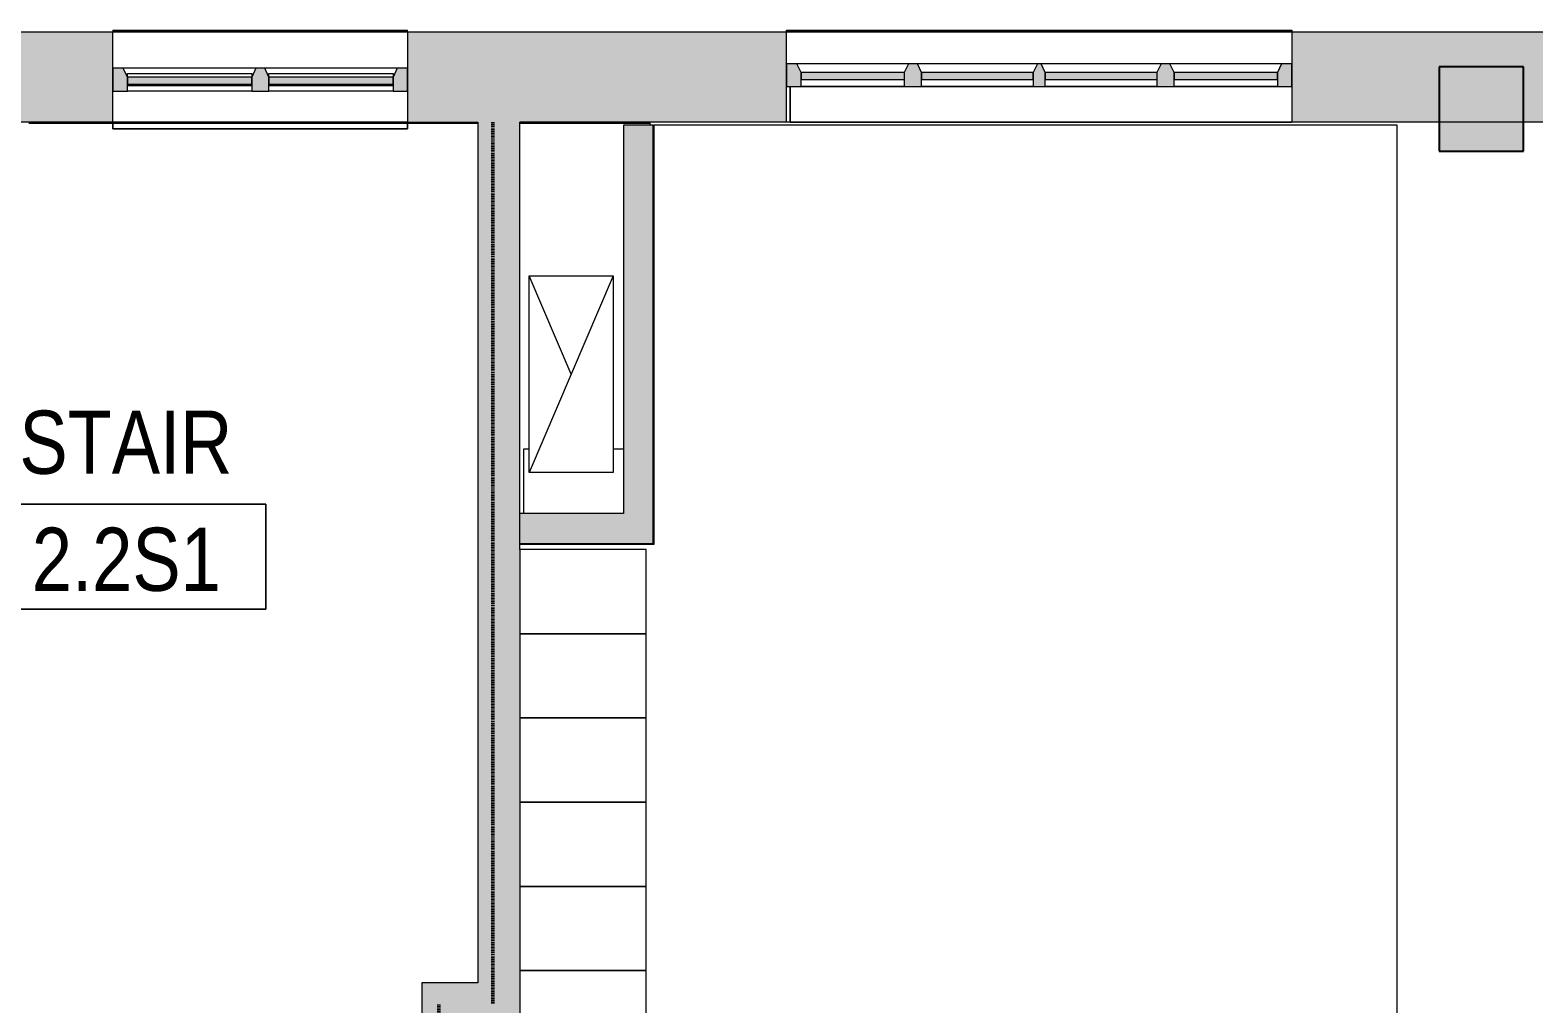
# Model space of a CAD drawing. Header units: inches. Extents: x -3803 to -1421, y -3454 to -210.
# Drawn here: x -2852.2 to -2637.9, y -2750.1 to -2611.4 of the extents above; entities that cross this region are included whole.
import ezdxf

# ---------------------------------------------------------------- set-up
doc = ezdxf.new("R2010")
doc.units = ezdxf.units.IN
doc.header["$MEASUREMENT"] = 0
doc.linetypes.add('1 HOUR', pattern=[0.3125, 0.1875, -0.0625, 0, -0.0625])
doc.linetypes.add('Hidden Equipment- BSALS', pattern=[0.0625, 0.03125, -0.03125])
for name, color, linetype, lineweight in [('A-AREA-IDEN', 2, 'Continuous', 9), ('A-FLOR', 192, 'Continuous', 13), ('A-GENM', 13, 'Continuous', 9), ('A-GLAZ-CURT', 52, 'Continuous', 13), ('A-GLAZ-CWMG', 51, 'Continuous', 13), ('A-WALL', 113, 'Continuous', 13), ('A-WALL-PATT', 111, 'Continuous', 13), ('I-WALL', 2, 'Continuous', 13), ('M-HVAC-DUCT-ANNO', 70, 'Continuous', 13), ('Q-CASE', 31, 'Continuous', 13), ('Q-SPCQ', 91, 'Continuous', 13), ('S-COLS', 52, 'Continuous', 13)]:
    doc.layers.add(name, color=color, linetype=linetype, lineweight=lineweight)
doc.styles.add('Arial Narrow', font='ARIALN.TTF', dxfattribs={"height": 9})

# ---------------------------------------------------------------- blocks, each defined once
blk = doc.blocks.new('15830016-STRUCT_MARTINEZ-MOORE_CENTRAL_v2018_rvt-1-DIMENSION PLAN - LEVEL 2 _579_ - 2__ - CAD')
at = {"layer": 'S-COLS', "lineweight": 5}
blk.add_hatch(color=50, dxfattribs=at).paths.add_polyline_path([(-2639.4, -2628.64), (-2639.4, -2616.64), (-2651.4, -2616.64), (-2651.4, -2628.64)], flags=0)
at = {"layer": 'A-FLOR', "color": 253, "lineweight": 25}
for p, q in [((-2840.4, -2624.64), (-2852.4, -2624.64)), ((-2788.4, -2624.64), (-2798.4, -2624.64)), ((-2763.9, -2624.64), (-2782.4, -2624.64))]:
    blk.add_line(p, q, dxfattribs=at)
at = {"layer": 'A-FLOR', "color": 254, "lineweight": 25}
blk.add_line((-2798.4, -2624.64), (-2840.4, -2624.64), dxfattribs=at)
at = {"layer": 'S-COLS', "color": 253, "lineweight": 25}
for p, q in [((-2639.4, -2616.64), (-2651.4, -2616.64)), ((-2651.4, -2616.64), (-2651.4, -2628.64)), ((-2639.4, -2628.64), (-2639.4, -2616.64)), ((-2651.4, -2628.64), (-2639.4, -2628.64))]:
    blk.add_line(p, q, dxfattribs=at)
blk = doc.blocks.new('15830016-MECH_BSALS_CENTRAL_v2018_rvt-1-DIMENSION PLAN - LEVEL 2 _579_ - 2__ - CAD')
at = {"layer": 'M-HVAC-DUCT-ANNO', "color": 81, "lineweight": 9}
for p, q in [((-2775.1, -2660.41), (-2781.1, -2646.41)), ((-2769.1, -2646.41), (-2781.1, -2674.41)), ((-2781.1, -2646.41), (-2769.1, -2646.41)), ((-2781.1, -2674.41), (-2781.1, -2646.41)), ((-2769.1, -2646.41), (-2769.1, -2674.41)), ((-2769.1, -2674.41), (-2781.1, -2674.41))]:
    blk.add_line(p, q, dxfattribs=at)
blk = doc.blocks.new('Walls 1 - Walls 2-485830-DIMENSION PLAN - LEVEL 2 _579_ - 2__ - CAD')
at = {"layer": 'A-WALL', "lineweight": 20}
for p, q in [((-2840.4, -2611.39), (-2840.4, -2611.64)), ((-2840.4, -2611.39), (-2798.4, -2611.39)), ((-2798.4, -2611.64), (-2840.4, -2611.64)), ((-2798.4, -2611.64), (-2798.4, -2611.39)), ((-2744.4, -2611.64), (-2744.4, -2611.39)), ((-2744.4, -2611.39), (-2672.4, -2611.39)), ((-2672.4, -2611.64), (-2744.4, -2611.64)), ((-2672.4, -2611.39), (-2672.4, -2611.64))]:
    blk.add_line(p, q, dxfattribs=at)
blk = doc.blocks.new('Equip-Locker-DoubleTier-BSALS1 - 1_x1_6x6_ 2-235620-DIMENSION PLAN - LEVEL 2 _579_ - 2__ - CAD')
at = {"layer": 'Q-SPCQ', "lineweight": 20}
for p, q in [((0, 0), (0, -18)), ((12, 0), (0, 0)), ((12, -18), (12, 0)), ((0, -18), (12, -18))]:
    blk.add_line(p, q, dxfattribs=at)
blk = doc.blocks.new('Basic Wall _ A3-4 1_4_-BSALS - ___-3569737-DIMENSION PLAN - LEVEL 2 _579_ - 2__ - CAD')
at = {"layer": 'I-WALL', "lineweight": 20}
for p, q in [((-2763.4, -2624.95), (-2763.27, -2624.95)), ((-2763.27, -2684.64), (-2763.27, -2624.95)), ((-2763.27, -2684.64), (-2763.4, -2684.52))]:
    blk.add_line(p, q, dxfattribs=at)
blk = doc.blocks.new('Basic Wall _ A3-4 1_4_-BSALS - ___-3569738-DIMENSION PLAN - LEVEL 2 _579_ - 2__ - CAD')
at = {"layer": 'I-WALL', "lineweight": 20}
for p in [(-2782.4, -2684.64), (-2763.4, -2684.52)]:
    blk.add_line(p, (-2763.27, -2684.64), dxfattribs=at)
blk = doc.blocks.new('Casework 62 - Casework 9-550004-DIMENSION PLAN - LEVEL 2 _579_ - 2__ - CAD')
at = {"layer": 'Q-CASE', "lineweight": 20}
for p, q in [((-2672.4, -2619.58), (-2672.4, -2624.02)), ((-2714.4, -2624.02), (-2714.4, -2624.95)), ((-2714.4, -2624.95), (-2714.4, -2624.02)), ((-2714.4, -2624.95), (-2672.4, -2624.95)), ((-2672.4, -2624.95), (-2714.4, -2624.95)), ((-2672.4, -2624.95), (-2672.4, -2624.02)), ((-2672.4, -2624.02), (-2672.4, -2624.95))]:
    blk.add_line(p, q, dxfattribs=at)
blk = doc.blocks.new('Casework 72 - Casework 9-552256-DIMENSION PLAN - LEVEL 2 _579_ - 2__ - CAD')
at = {"layer": 'Q-CASE', "lineweight": 20}
for p, q in [((-2744.4, -2619.45), (-2744.4, -2624.52)), ((-2744.4, -2619.45), (-2742.83, -2619.45)), ((-2744.4, -2624.52), (-2744.4, -2619.45)), ((-2728.11, -2619.45), (-2742.83, -2619.45)), ((-2742.83, -2619.45), (-2728.11, -2619.45)), ((-2728.11, -2619.45), (-2725.68, -2619.45)), ((-2709.74, -2619.45), (-2725.68, -2619.45)), ((-2725.68, -2619.45), (-2709.74, -2619.45)), ((-2709.74, -2619.45), (-2708.05, -2619.45)), ((-2692.11, -2619.45), (-2708.05, -2619.45)), ((-2708.05, -2619.45), (-2692.11, -2619.45)), ((-2692.11, -2619.45), (-2689.68, -2619.45)), ((-2674.96, -2619.45), (-2689.68, -2619.45)), ((-2689.68, -2619.45), (-2674.96, -2619.45)), ((-2674.96, -2619.45), (-2672.9, -2619.45)), ((-2744.4, -2624.52), (-2672.9, -2624.52)), ((-2672.9, -2624.52), (-2744.4, -2624.52))]:
    blk.add_line(p, q, dxfattribs=at)
blk = doc.blocks.new('System Panel - Winco Glass-383190-DIMENSION PLAN - LEVEL 2 _579_ - 2__ - CAD')
at = {"layer": 'A-GLAZ-CURT', "lineweight": 9}
blk.add_hatch(color=90, dxfattribs=at).paths.add_polyline_path([(7.359375, -1), (7.359375, 0), (-7.359375, 0), (-7.359375, -1)], flags=0)
at = {"layer": 'A-GLAZ-CURT', "lineweight": 20}
for p, q in [((7.359375, 0), (-7.359375, 0)), ((-7.359375, 0), (-7.359375, -1)), ((7.359375, -1), (7.359375, 0)), ((-7.359375, -1), (7.359375, -1))]:
    blk.add_line(p, q, dxfattribs=at)
blk = doc.blocks.new('System Panel - Winco Glass-383191-DIMENSION PLAN - LEVEL 2 _579_ - 2__ - CAD')
at = {"layer": 'A-GLAZ-CURT', "lineweight": 9}
blk.add_hatch(color=90, dxfattribs=at).paths.add_polyline_path([(7.97, -1), (7.97, 0), (-7.97, 0), (-7.97, -1), (2.52, -1)], flags=0)
at = {"layer": 'A-GLAZ-CURT', "lineweight": 20}
for p, q in [((7.97, 0), (-7.97, 0)), ((-7.97, 0), (-7.97, -1)), ((-7.97, -1), (7.97, -1)), ((7.97, -1), (7.97, 0))]:
    blk.add_line(p, q, dxfattribs=at)
blk = doc.blocks.new('Rectangular Mullion - Winco Accent Full_Right-Large-383205-DIMENSION PLAN - LEVEL 2 _579_ - 2__ - CAD')
at = {"layer": 'A-GLAZ-CWMG', "lineweight": 9}
blk.add_hatch(color=90, dxfattribs=at).paths.add_polyline_path([(0, 2), (-2.06, 2), (-2.06, 0), (-1.48, -1.25), (0, -1.25)], flags=0)
at = {"layer": 'A-GLAZ-CWMG', "lineweight": 20}
for p, q in [((0, 2), (-2.06, 2)), ((-2.06, 2), (-2.06, 0)), ((-2.06, 0), (-1.48, -1.25)), ((0, -1.25), (0, 2)), ((-1.48, -1.25), (0, -1.25))]:
    blk.add_line(p, q, dxfattribs=at)
blk = doc.blocks.new('Rectangular Mullion - Winco Accent Full_Right-Large-383207-DIMENSION PLAN - LEVEL 2 _579_ - 2__ - CAD')
at = {"layer": 'A-GLAZ-CWMG', "lineweight": 9}
for p, q in [((-2673.88, -2616.2), (-2689.76, -2616.2)), ((-2674.46, -2619.45), (-2689.18, -2619.45))]:
    blk.add_line(p, q, dxfattribs=at)
blk = doc.blocks.new('Rectangular Mullion - Winco Accent Full_Right-Large-383208-DIMENSION PLAN - LEVEL 2 _579_ - 2__ - CAD')
at = {"layer": 'A-GLAZ-CWMG', "lineweight": 9}
for p, q in [((-2708.66, -2616.2), (-2725.76, -2616.2)), ((-2709.24, -2619.45), (-2725.18, -2619.45))]:
    blk.add_line(p, q, dxfattribs=at)
blk = doc.blocks.new('Rectangular Mullion - Winco Accent Full_Right-Large-V95-DIMENSION PLAN - LEVEL 2 _579_ - 2__ - CAD')
at = {"layer": 'A-GLAZ-CWMG', "lineweight": 9}
for p, q in [((-2691.03, -2616.2), (-2708.13, -2616.2)), ((-2691.61, -2619.45), (-2707.55, -2619.45))]:
    blk.add_line(p, q, dxfattribs=at)
blk = doc.blocks.new('Rectangular Mullion - Winco Accent Full_Right-Large-383209-DIMENSION PLAN - LEVEL 2 _579_ - 2__ - CAD')
at = {"layer": 'A-GLAZ-CWMG', "lineweight": 9}
for p, q in [((-2727.03, -2616.2), (-2742.92, -2616.2)), ((-2727.61, -2619.45), (-2742.33, -2619.45))]:
    blk.add_line(p, q, dxfattribs=at)
blk = doc.blocks.new('Rectangular Mullion - Winco Accent Full_Left-Large-383211-DIMENSION PLAN - LEVEL 2 _579_ - 2__ - CAD')
at = {"layer": 'A-GLAZ-CWMG', "lineweight": 9}
blk.add_hatch(color=90, dxfattribs=at).paths.add_polyline_path([(-2.06, 2), (0, 2), (0, -1.25), (-1.48, -1.25), (-2.06, 0)], flags=0)
at = {"layer": 'A-GLAZ-CWMG', "lineweight": 20}
for p, q in [((-2.06, 0), (-2.06, 2)), ((-2.06, 2), (0, 2)), ((-1.48, -1.25), (-2.06, 0)), ((0, 2), (0, -1.25)), ((0, -1.25), (-1.48, -1.25))]:
    blk.add_line(p, q, dxfattribs=at)
blk = doc.blocks.new('Rectangular Mullion - Winco Accent Full-Large-383215-DIMENSION PLAN - LEVEL 2 _579_ - 2__ - CAD')
at = {"layer": 'A-GLAZ-CWMG', "lineweight": 9}
blk.add_hatch(color=90, dxfattribs=at).paths.add_polyline_path([(-1.22, 2), (1.22, 2), (1.22, 0), (0.64, -1.25), (-0.64, -1.25), (-1.22, 0)], flags=0)
at = {"layer": 'A-GLAZ-CWMG', "lineweight": 20}
for p, q in [((-1.22, 2), (1.22, 2)), ((-1.22, 0), (-1.22, 2)), ((-0.64, -1.25), (-1.22, 0)), ((1.22, 0), (0.64, -1.25)), ((1.22, 2), (1.22, 0)), ((0.64, -1.25), (-0.64, -1.25))]:
    blk.add_line(p, q, dxfattribs=at)
blk = doc.blocks.new('Rectangular Mullion - Winco Accent Full-383219-DIMENSION PLAN - LEVEL 2 _579_ - 2__ - CAD')
at = {"layer": 'A-GLAZ-CWMG', "lineweight": 9}
blk.add_hatch(color=90, dxfattribs=at).paths.add_polyline_path([(-0.84, 2), (0.84, 2), (0.84, 0), (0.26, -1.25), (-0.26, -1.25), (-0.84, 0)], flags=0)
at = {"layer": 'A-GLAZ-CWMG', "lineweight": 20}
for p, q in [((-0.84, 2), (0.84, 2)), ((-0.84, 0), (-0.84, 2)), ((-0.26, -1.25), (-0.84, 0)), ((0.84, 0), (0.26, -1.25)), ((0.84, 2), (0.84, 0)), ((0.26, -1.25), (-0.26, -1.25))]:
    blk.add_line(p, q, dxfattribs=at)
blk = doc.blocks.new('System Panel - Winco Glass-383367-DIMENSION PLAN - LEVEL 2 _579_ - 2__ - CAD')
at = {"layer": 'A-GLAZ-CURT', "lineweight": 9}
blk.add_hatch(color=90, dxfattribs=at).paths.add_polyline_path([(8.859375, -1), (8.859375, 0), (-8.859375, 0), (-8.859375, -1)], flags=0)
at = {"layer": 'A-GLAZ-CURT', "lineweight": 20}
for p, q in [((8.859375, 0), (-8.859375, 0)), ((-8.859375, 0), (-8.859375, -1)), ((8.859375, -1), (8.859375, 0)), ((-8.859375, -1), (8.859375, -1))]:
    blk.add_line(p, q, dxfattribs=at)
blk = doc.blocks.new('Rectangular Mullion - Winco Accent Full_Left-Large-383368-DIMENSION PLAN - LEVEL 2 _579_ - 2__ - CAD')
at = {"layer": 'A-GLAZ-CWMG', "lineweight": 9}
blk.add_hatch(color=90, dxfattribs=at).paths.add_polyline_path([(-2.06, 2), (0, 2), (0, -1.25), (-1.48, -1.25), (-2.06, 0)], flags=0)
at = {"layer": 'A-GLAZ-CWMG', "lineweight": 20}
for p, q in [((-2.06, 0), (-2.06, 2)), ((-2.06, 2), (0, 2)), ((-1.48, -1.25), (-2.06, 0)), ((0, 2), (0, -1.25)), ((0, -1.25), (-1.48, -1.25))]:
    blk.add_line(p, q, dxfattribs=at)
blk = doc.blocks.new('Rectangular Mullion - Winco Accent Full-Large-383372-DIMENSION PLAN - LEVEL 2 _579_ - 2__ - CAD')
at = {"layer": 'A-GLAZ-CWMG', "lineweight": 9}
blk.add_hatch(color=90, dxfattribs=at).paths.add_polyline_path([(-1.22, 2), (1.22, 2), (1.22, 0), (0.64, -1.25), (-0.64, -1.25), (-1.22, 0)], flags=0)
at = {"layer": 'A-GLAZ-CWMG', "lineweight": 20}
for p, q in [((-1.22, 2), (1.22, 2)), ((-1.22, 0), (-1.22, 2)), ((-0.64, -1.25), (-1.22, 0)), ((1.22, 0), (0.64, -1.25)), ((1.22, 2), (1.22, 0)), ((0.64, -1.25), (-0.64, -1.25))]:
    blk.add_line(p, q, dxfattribs=at)
blk = doc.blocks.new('Rectangular Mullion - Winco Accent Full_Right-Large-383376-DIMENSION PLAN - LEVEL 2 _579_ - 2__ - CAD')
at = {"layer": 'A-GLAZ-CWMG', "lineweight": 9}
blk.add_hatch(color=90, dxfattribs=at).paths.add_polyline_path([(-2.06, 2), (-2.06, 0), (-1.48, -1.25), (0, -1.25), (0, 2)], flags=0)
at = {"layer": 'A-GLAZ-CWMG', "lineweight": 20}
for p, q in [((0, 2), (-2.06, 2)), ((-2.06, 2), (-2.06, 0)), ((-2.06, 0), (-1.48, -1.25)), ((0, -1.25), (0, 2)), ((-1.48, -1.25), (0, -1.25))]:
    blk.add_line(p, q, dxfattribs=at)
blk = doc.blocks.new('Rectangular Mullion - Winco Accent Full_Right-Large-383378-DIMENSION PLAN - LEVEL 2 _579_ - 2__ - CAD')
at = {"layer": 'A-GLAZ-CWMG', "lineweight": 9}
for p, q in [((-2799.88, -2616.83), (-2818.76, -2616.83)), ((-2800.46, -2620.08), (-2818.18, -2620.08))]:
    blk.add_line(p, q, dxfattribs=at)
blk = doc.blocks.new('Rectangular Mullion - Winco Accent Full_Right-Large-383379-DIMENSION PLAN - LEVEL 2 _579_ - 2__ - CAD')
at = {"layer": 'A-GLAZ-CWMG', "lineweight": 9}
for p, q in [((-2820.03, -2616.83), (-2838.92, -2616.83)), ((-2820.61, -2620.08), (-2838.33, -2620.08))]:
    blk.add_line(p, q, dxfattribs=at)
blk = doc.blocks.new('Rectangular Mullion - Winco Accent Half-384210-DIMENSION PLAN - LEVEL 2 _579_ - 2__ - CAD')
at = {"layer": 'A-GLAZ-CWMG', "lineweight": 9}
for p, q in [((-2818.18, -2618.08), (-2818.18, -2617.58)), ((-2818.18, -2617.58), (-2800.46, -2617.58)), ((-2800.46, -2617.58), (-2800.46, -2618.08)), ((-2800.46, -2619.33), (-2818.18, -2619.33))]:
    blk.add_line(p, q, dxfattribs=at)
blk = doc.blocks.new('Fire Rating - BSALS _Combined_1 - 1-Hour Fire-3469614-DIMENSION PLAN - LEVEL 2 _579_ - 2__ - CAD')
at = {"layer": 'A-GENM', "linetype": '1 HOUR', "lineweight": 50}
blk.add_line((0, 0), (125.625, 0), dxfattribs=at)
blk = doc.blocks.new('Fire Rating - BSALS _Combined_1 - 1-Hour Fire-3470145-DIMENSION PLAN - LEVEL 2 _579_ - 2__ - CAD')
at = {"layer": 'A-GENM', "linetype": '1 HOUR', "lineweight": 50}
blk.add_line((0, 0), (78.9375, 0), dxfattribs=at)
blk = doc.blocks.new('Room Tag- BSALS - Room Tag-28050-DIMENSION PLAN - LEVEL 2 _579_ - 2__ - CAD')
at = {"layer": 'A-AREA-IDEN'}
for p, q in [((-0.203125, -0.171875), (-0.203125, -0.015625)), ((-0.203125, -0.015625), (0.203125, -0.015625)), ((0.203125, -0.015625), (-0.203125, -0.015625)), ((-0.203125, -0.015625), (-0.203125, -0.171875)), ((0.203125, -0.015625), (0.203125, -0.171875)), ((0.203125, -0.171875), (0.203125, -0.015625)), ((0.203125, -0.171875), (-0.203125, -0.171875)), ((-0.203125, -0.171875), (0.203125, -0.171875))]:
    blk.add_line(p, q, dxfattribs=at)

msp = doc.modelspace()

# ---------------------------------------------------------------- hatches: boundary and pattern name
at = {"layer": 'A-WALL-PATT', "lineweight": 20}
h = msp.add_hatch(color=10, dxfattribs=at)
h.paths.add_polyline_path([(-2168.4, -2624.52), (-2114.4, -2624.52), (-2114.4, -2611.64), (-2168.4, -2611.64)], flags=0)
h.paths.add_polyline_path([(-2782.4, -2624.52), (-2744.4, -2624.52), (-2744.4, -2611.64), (-2798.4, -2611.64), (-2798.4, -2624.52), (-2783.63, -2624.52)], flags=0)
h.paths.add_polyline_path([(-1785.77, -2624.52), (-1769.9, -2624.52), (-1769.9, -2611.64), (-1790.4, -2611.64), (-1790.4, -2624.52)], flags=0)
h.paths.add_polyline_path([(-2042.4, -2624.52), (-1988.4, -2624.52), (-1988.4, -2611.64), (-2042.4, -2611.64)], flags=0)
h.paths.add_polyline_path([(-1887.83, -2624.52), (-1862.4, -2624.52), (-1862.4, -2611.64), (-1916.4, -2611.64), (-1916.4, -2624.52)], flags=0)
h.paths.add_polyline_path([(-2366.4, -2624.52), (-2366.4, -2611.64), (-2420.4, -2611.64), (-2420.4, -2624.52), (-2376.45, -2624.52)], flags=0)
h.paths.add_polyline_path([(-2672.4, -2624.52), (-2618.4, -2624.52), (-2618.4, -2611.64), (-2672.4, -2611.64)], flags=0)
h.paths.add_polyline_path([(-2546.4, -2624.52), (-2492.4, -2624.52), (-2492.4, -2611.64), (-2546.4, -2611.64)], flags=0)
h.paths.add_polyline_path([(-2294.4, -2624.52), (-2240.4, -2624.52), (-2240.4, -2611.64), (-2294.4, -2611.64)], flags=0)
h.paths.add_polyline_path([(-2865.07, -2624.52), (-2840.4, -2624.52), (-2840.4, -2611.64), (-2865.27, -2611.64), (-2865.27, -2624.52)], flags=0)
for points in [[(-2783.63, -2747.14), (-2782.4, -2747.14), (-2782.4, -2624.52), (-2788.4, -2624.52), (-2788.4, -2747.14)], [(-2782.4, -2753.14), (-2782.4, -2747.14), (-2796.4, -2747.14), (-2796.4, -2753.14), (-2783.63, -2753.14)]]:
    msp.add_hatch(color=10, dxfattribs=at).paths.add_polyline_path(points, flags=0)
at = {"layer": 'A-WALL-PATT', "lineweight": 5}
for points in [[(-2763.4, -2684.52), (-2763.4, -2624.95), (-2767.65, -2624.95), (-2767.65, -2684.52)], [(-2767.65, -2684.52), (-2767.65, -2680.27), (-2782.4, -2680.27), (-2782.4, -2684.52)]]:
    msp.add_hatch(color=50, dxfattribs=at).paths.add_polyline_path(points, flags=0)

# ---------------------------------------------------------------- linework, layer by layer
at = {"layer": 'A-FLOR', "lineweight": 20}
for p, q in [((-2763.9, -2624.52), (-2763.9, -2624.95)), ((-2657.4, -2624.95), (-2763.27, -2624.95)), ((-2657.4, -2763.39), (-2657.4, -2624.95)), ((-2781.1, -2671.08), (-2781.9, -2671.08)), ((-2781.9, -2671.08), (-2781.9, -2680.27)), ((-2767.65, -2671.08), (-2769.1, -2671.08))]:
    msp.add_line(p, q, dxfattribs=at)
at = {"layer": 'A-WALL', "lineweight": 20}
for p, q in [((-2865.27, -2611.64), (-1988.4, -2611.64)), ((-2840.4, -2624.52), (-2840.4, -2611.64)), ((-2798.4, -2611.64), (-2798.4, -2624.52)), ((-2744.4, -2624.52), (-2744.4, -2611.64)), ((-2672.4, -2611.64), (-2672.4, -2624.52)), ((-2798.4, -2624.52), (-2865.27, -2624.52)), ((-2798.4, -2624.52), (-2788.4, -2624.52)), ((-2168.4, -2624.52), (-2782.4, -2624.52))]:
    msp.add_line(p, q, dxfattribs=at)
at = {"layer": 'I-WALL', "lineweight": 20}
for p, q in [((-2788.4, -2624.52), (-2788.4, -2747.14)), ((-2782.4, -2685.39), (-2782.4, -2624.52)), ((-2767.65, -2624.95), (-2767.65, -2680.27)), ((-2763.4, -2624.95), (-2767.65, -2624.95)), ((-2763.4, -2684.52), (-2763.4, -2624.95)), ((-2767.65, -2680.27), (-2782.4, -2680.27)), ((-2782.4, -2684.52), (-2763.4, -2684.52)), ((-2796.4, -2747.14), (-2796.4, -2826.64)), ((-2788.4, -2747.14), (-2796.4, -2747.14))]:
    msp.add_line(p, q, dxfattribs=at)

# ---------------------------------------------------------------- block references
at = {"lineweight": 5}
for name in ['15830016-STRUCT_MARTINEZ-MOORE_CENTRAL_v2018_rvt-1-DIMENSION PLAN - LEVEL 2 _579_ - 2__ - CAD', '15830016-MECH_BSALS_CENTRAL_v2018_rvt-1-DIMENSION PLAN - LEVEL 2 _579_ - 2__ - CAD']:
    msp.add_blockref(name, (0, 0), dxfattribs=at)
at = {"layer": 'A-AREA-IDEN', "xscale": 95.99999999999994, "yscale": 95.99999999999994, "zscale": 95.99999999999994}
msp.add_blockref('Room Tag- BSALS - Room Tag-28050-DIMENSION PLAN - LEVEL 2 _579_ - 2__ - CAD', (-2838.11, -2677.42), dxfattribs=at)
at = {"layer": 'A-GENM'}
for name, p, rotation in [('Fire Rating - BSALS _Combined_1 - 1-Hour Fire-3469614-DIMENSION PLAN - LEVEL 2 _579_ - 2__ - CAD', (-2786.27, -2624.52), 269.9999999999999), ('Fire Rating - BSALS _Combined_1 - 1-Hour Fire-3470145-DIMENSION PLAN - LEVEL 2 _579_ - 2__ - CAD', (-2793.96, -2829.08), 90)]:
    msp.add_blockref(name, p, dxfattribs=dict(at, rotation=rotation))
at = {"layer": 'A-GLAZ-CURT', "lineweight": 9}
for name, p in [('System Panel - Winco Glass-383367-DIMENSION PLAN - LEVEL 2 _579_ - 2__ - CAD', (-2829.47, -2618.08)), ('System Panel - Winco Glass-383367-DIMENSION PLAN - LEVEL 2 _579_ - 2__ - CAD', (-2809.32, -2618.08)), ('System Panel - Winco Glass-383190-DIMENSION PLAN - LEVEL 2 _579_ - 2__ - CAD', (-2734.97, -2617.45)), ('System Panel - Winco Glass-383191-DIMENSION PLAN - LEVEL 2 _579_ - 2__ - CAD', (-2717.21, -2617.45)), ('System Panel - Winco Glass-383191-DIMENSION PLAN - LEVEL 2 _579_ - 2__ - CAD', (-2699.58, -2617.45)), ('System Panel - Winco Glass-383190-DIMENSION PLAN - LEVEL 2 _579_ - 2__ - CAD', (-2681.82, -2617.45))]:
    msp.add_blockref(name, p, dxfattribs=at)
at = {"layer": 'A-GLAZ-CWMG', "lineweight": 9, "rotation": 180}
for name, p in [('Rectangular Mullion - Winco Accent Full_Right-Large-383205-DIMENSION PLAN - LEVEL 2 _579_ - 2__ - CAD', (-2744.4, -2617.45)), ('Rectangular Mullion - Winco Accent Full_Right-Large-383376-DIMENSION PLAN - LEVEL 2 _579_ - 2__ - CAD', (-2840.4, -2618.08))]:
    msp.add_blockref(name, p, dxfattribs=at)
at = {"layer": 'A-GLAZ-CWMG', "lineweight": 9}
for name, p in [('Rectangular Mullion - Winco Accent Full_Right-Large-383209-DIMENSION PLAN - LEVEL 2 _579_ - 2__ - CAD', (0, 0)), ('Rectangular Mullion - Winco Accent Full_Right-Large-383208-DIMENSION PLAN - LEVEL 2 _579_ - 2__ - CAD', (0, 0)), ('Rectangular Mullion - Winco Accent Full_Right-Large-V95-DIMENSION PLAN - LEVEL 2 _579_ - 2__ - CAD', (0, 0)), ('Rectangular Mullion - Winco Accent Full_Right-Large-383207-DIMENSION PLAN - LEVEL 2 _579_ - 2__ - CAD', (0, 0)), ('Rectangular Mullion - Winco Accent Full_Right-Large-383379-DIMENSION PLAN - LEVEL 2 _579_ - 2__ - CAD', (0, 0)), ('Rectangular Mullion - Winco Accent Half-384210-DIMENSION PLAN - LEVEL 2 _579_ - 2__ - CAD', (-20.16, 0)), ('Rectangular Mullion - Winco Accent Full_Right-Large-383378-DIMENSION PLAN - LEVEL 2 _579_ - 2__ - CAD', (0, 0)), ('Rectangular Mullion - Winco Accent Half-384210-DIMENSION PLAN - LEVEL 2 _579_ - 2__ - CAD', (0, 0))]:
    msp.add_blockref(name, p, dxfattribs=at)
at = {"layer": 'A-GLAZ-CWMG', "lineweight": 9, "extrusion": (0, 0, -1), "rotation": 180}
for name, p in [('Rectangular Mullion - Winco Accent Full-Large-383215-DIMENSION PLAN - LEVEL 2 _579_ - 2__ - CAD', (2726.4, -2617.45)), ('Rectangular Mullion - Winco Accent Full-383219-DIMENSION PLAN - LEVEL 2 _579_ - 2__ - CAD', (2708.4, -2617.45)), ('Rectangular Mullion - Winco Accent Full-Large-383215-DIMENSION PLAN - LEVEL 2 _579_ - 2__ - CAD', (2690.4, -2617.45)), ('Rectangular Mullion - Winco Accent Full_Left-Large-383211-DIMENSION PLAN - LEVEL 2 _579_ - 2__ - CAD', (2672.4, -2617.45)), ('Rectangular Mullion - Winco Accent Full-Large-383372-DIMENSION PLAN - LEVEL 2 _579_ - 2__ - CAD', (2819.4, -2618.08)), ('Rectangular Mullion - Winco Accent Full_Left-Large-383368-DIMENSION PLAN - LEVEL 2 _579_ - 2__ - CAD', (2798.4, -2618.08))]:
    msp.add_blockref(name, p, dxfattribs=at)
at = {"layer": 'A-WALL', "lineweight": 20}
msp.add_blockref('Walls 1 - Walls 2-485830-DIMENSION PLAN - LEVEL 2 _579_ - 2__ - CAD', (0, 0), dxfattribs=at)
at = {"layer": 'I-WALL', "lineweight": 20}
for name in ['Basic Wall _ A3-4 1_4_-BSALS - ___-3569737-DIMENSION PLAN - LEVEL 2 _579_ - 2__ - CAD', 'Basic Wall _ A3-4 1_4_-BSALS - ___-3569738-DIMENSION PLAN - LEVEL 2 _579_ - 2__ - CAD']:
    msp.add_blockref(name, (0, 0), dxfattribs=at)
at = {"layer": 'Q-CASE', "lineweight": 20}
for name, p in [('Casework 62 - Casework 9-550004-DIMENSION PLAN - LEVEL 2 _579_ - 2__ - CAD', (-126, -0.5)), ('Casework 72 - Casework 9-552256-DIMENSION PLAN - LEVEL 2 _579_ - 2__ - CAD', (0.5, 0))]:
    msp.add_blockref(name, p, dxfattribs=at)
at = {"layer": 'Q-SPCQ', "linetype": 'Hidden Equipment- BSALS', "lineweight": 20, "rotation": 89.9999999999999}
for p in [(-2782.4, -2697.39), (-2782.4, -2709.39), (-2782.4, -2721.39), (-2782.4, -2733.39), (-2782.4, -2745.39), (-2782.4, -2757.39)]:
    msp.add_blockref('Equip-Locker-DoubleTier-BSALS1 - 1_x1_6x6_ 2-235620-DIMENSION PLAN - LEVEL 2 _579_ - 2__ - CAD', p, dxfattribs=at)

# ---------------------------------------------------------------- texts
at = {"layer": 'A-AREA-IDEN', "char_height": 9, "attachment_point": 1, "style": 'Arial Narrow'}
for s, insert, width in [('STAIR', (-2853.73, -2665.61), 37.572), ('2.2S1', (-2851.96, -2682.29), 33.027)]:
    msp.add_mtext(s, dxfattribs=dict(at, insert=insert, width=width))

doc.saveas('drawing.dxf')
